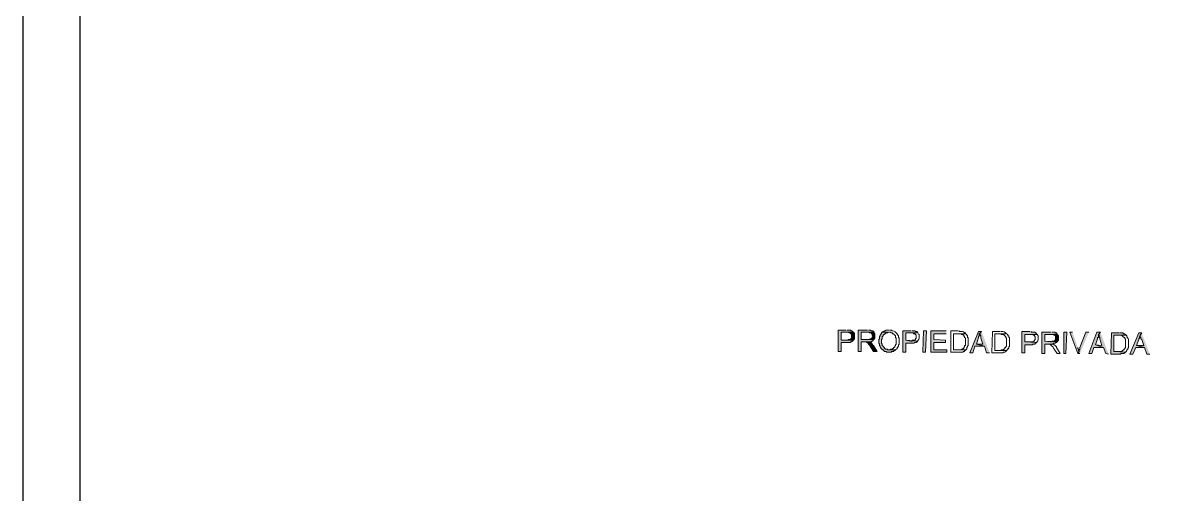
# Model space of a CAD drawing. Header units: millimetres. Extents: x -3 to 3438, y -2371 to 140.
# Drawn here: x 540.78 to 553.09, y 121.77 to 126.84 of the extents above; entities that cross this region are included whole.
import ezdxf

# ---------------------------------------------------------------- set-up
doc = ezdxf.new("R2010")
doc.units = ezdxf.units.MM
doc.layers.add('1- 1', color=1, linetype='Continuous')
doc.layers.add('1- 3', color=3, linetype='Continuous')

msp = doc.modelspace()

# ---------------------------------------------------------------- hatches: boundary and pattern name
at = {"layer": '1- 3'}
for points in [[(549.634, 123.531), (549.547, 123.531), (549.547, 123.302), (549.579, 123.302), (549.579, 123.397), (549.674, 123.397), (549.682, 123.405), (549.69, 123.405), (549.697, 123.413), (549.705, 123.413), (549.705, 123.421), (549.579, 123.421), (549.579, 123.508), (549.713, 123.508), (549.705, 123.508), (549.705, 123.515), (549.697, 123.515), (549.697, 123.523), (549.682, 123.523), (549.682, 123.531), (549.642, 123.531)], [(549.863, 123.531), (549.761, 123.531), (549.761, 123.302), (549.792, 123.302), (549.792, 123.405), (549.903, 123.405), (549.903, 123.413), (549.919, 123.413), (549.919, 123.421), (549.927, 123.421), (549.927, 123.429), (549.934, 123.429), (549.792, 123.429), (549.792, 123.508), (549.934, 123.508), (549.927, 123.515), (549.919, 123.523), (549.903, 123.523), (549.895, 123.531), (549.871, 123.531)], [(550.329, 123.523), (550.242, 123.523), (550.242, 123.294), (550.274, 123.294), (550.274, 123.389), (550.361, 123.389), (550.369, 123.397), (550.385, 123.397), (550.393, 123.405), (550.4, 123.405), (550.4, 123.413), (550.274, 123.421), (550.274, 123.5), (550.408, 123.5), (550.4, 123.5), (550.4, 123.508), (550.393, 123.515), (550.377, 123.515), (550.369, 123.523), (550.337, 123.523)], [(550.456, 123.294), (550.464, 123.523), (550.495, 123.523), (550.487, 123.294)], [(550.709, 123.523), (550.543, 123.523), (550.543, 123.294), (550.716, 123.294), (550.716, 123.318), (550.574, 123.318), (550.574, 123.397), (550.701, 123.397), (550.701, 123.421), (550.574, 123.429), (550.574, 123.492), (550.709, 123.492)], [(551.088, 123.515), (551.056, 123.515), (550.961, 123.286), (550.993, 123.286), (551.017, 123.357), (551.119, 123.357), (551.032, 123.381), (551.056, 123.452), (551.056, 123.46), (551.064, 123.468), (551.064, 123.492)], [(551.088, 123.515), (551.064, 123.492), (551.072, 123.492), (551.072, 123.476), (551.08, 123.468), (551.08, 123.444), (551.103, 123.381), (551.032, 123.381), (551.119, 123.357), (551.143, 123.286), (551.175, 123.286)], [(551.609, 123.515), (551.522, 123.515), (551.522, 123.286), (551.554, 123.286), (551.554, 123.373), (551.633, 123.373), (551.641, 123.381), (551.664, 123.381), (551.664, 123.389), (551.672, 123.389), (551.68, 123.397), (551.554, 123.405), (551.554, 123.484), (551.688, 123.484), (551.68, 123.492), (551.672, 123.5), (551.664, 123.5), (551.664, 123.508), (551.625, 123.508), (551.617, 123.515)], [(549.713, 123.508), (549.642, 123.508), (549.658, 123.508), (549.666, 123.5), (549.674, 123.5), (549.682, 123.492), (549.69, 123.492), (549.69, 123.444), (549.682, 123.436), (549.674, 123.429), (549.658, 123.429), (549.65, 123.421), (549.579, 123.421), (549.713, 123.421), (549.713, 123.429), (549.721, 123.436), (549.721, 123.5), (549.713, 123.5)], [(549.934, 123.508), (549.863, 123.508), (549.879, 123.508), (549.879, 123.5), (549.903, 123.5), (549.903, 123.492), (549.911, 123.492), (549.911, 123.476), (549.919, 123.468), (549.919, 123.46), (549.911, 123.46), (549.911, 123.444), (549.903, 123.444), (549.903, 123.436), (549.887, 123.436), (549.887, 123.429), (549.792, 123.429), (549.934, 123.429), (549.934, 123.436), (549.942, 123.444), (549.942, 123.492), (549.934, 123.5)], [(549.879, 123.405), (549.832, 123.405), (549.848, 123.405), (549.855, 123.397), (549.863, 123.397), (549.863, 123.389), (549.871, 123.389), (549.871, 123.381), (549.887, 123.365), (549.887, 123.357), (549.895, 123.357), (549.895, 123.35), (549.927, 123.302), (549.966, 123.302), (549.927, 123.365), (549.919, 123.365), (549.919, 123.373), (549.903, 123.389), (549.903, 123.397), (549.895, 123.397), (549.887, 123.405)], [(550.021, 123.508), (550.013, 123.5), (550.013, 123.492), (550.006, 123.492), (550.006, 123.484), (549.998, 123.476), (549.998, 123.468), (549.99, 123.46), (549.99, 123.436), (549.982, 123.429), (549.982, 123.389), (549.99, 123.381), (549.99, 123.365), (549.998, 123.357), (549.998, 123.35), (550.006, 123.342), (550.006, 123.334), (550.013, 123.334), (550.013, 123.326), (550.021, 123.326), (550.021, 123.318), (550.029, 123.318), (550.045, 123.302), (550.061, 123.302), (550.069, 123.294), (550.116, 123.294), (550.124, 123.302), (550.14, 123.302), (550.148, 123.31), (550.156, 123.31), (550.163, 123.318), (550.077, 123.318), (550.077, 123.326), (550.053, 123.326), (550.053, 123.334), (550.045, 123.334), (550.045, 123.342), (550.037, 123.342), (550.037, 123.35), (550.029, 123.35), (550.029, 123.357), (550.021, 123.365), (550.021, 123.381), (550.013, 123.389), (550.013, 123.429), (550.021, 123.436), (550.021, 123.46), (550.029, 123.468), (550.029, 123.476), (550.037, 123.484), (550.045, 123.484), (550.045, 123.492), (550.053, 123.492), (550.061, 123.5), (550.077, 123.5), (550.085, 123.508), (550.092, 123.508)], [(551.838, 123.508), (551.735, 123.508), (551.735, 123.278), (551.767, 123.278), (551.767, 123.381), (551.854, 123.381), (551.862, 123.389), (551.885, 123.389), (551.885, 123.397), (551.893, 123.397), (551.901, 123.405), (551.767, 123.413), (551.767, 123.484), (551.838, 123.484), (551.901, 123.492), (551.893, 123.5), (551.885, 123.5), (551.878, 123.508), (551.846, 123.508)], [(551.901, 123.492), (551.838, 123.484), (551.862, 123.484), (551.87, 123.476), (551.878, 123.476), (551.878, 123.468), (551.885, 123.468), (551.885, 123.429), (551.878, 123.429), (551.878, 123.421), (551.87, 123.413), (551.846, 123.413), (551.838, 123.405), (551.83, 123.405), (551.767, 123.413), (551.901, 123.405), (551.917, 123.421), (551.917, 123.468), (551.909, 123.476), (551.909, 123.484)], [(551.972, 123.278), (551.972, 123.508), (552.004, 123.508), (551.996, 123.278)], [(552.067, 123.508), (552.036, 123.508), (552.122, 123.278), (552.138, 123.302), (552.13, 123.31), (552.13, 123.326), (552.122, 123.334), (552.122, 123.342)], [(552.241, 123.508), (552.209, 123.508), (552.146, 123.342), (552.146, 123.326), (552.138, 123.318), (552.138, 123.302), (552.122, 123.278), (552.146, 123.278)], [(552.367, 123.508), (552.328, 123.508), (552.241, 123.278), (552.273, 123.278), (552.296, 123.342), (552.399, 123.342), (552.312, 123.373), (552.336, 123.436), (552.336, 123.452), (552.344, 123.452), (552.344, 123.484)], [(552.367, 123.508), (552.344, 123.484), (552.351, 123.476), (552.351, 123.46), (552.359, 123.452), (552.359, 123.436), (552.383, 123.365), (552.312, 123.373), (552.399, 123.342), (552.423, 123.278), (552.454, 123.271)], [(552.565, 123.5), (552.486, 123.5), (552.478, 123.271), (552.581, 123.271), (552.588, 123.278), (552.62, 123.278), (552.62, 123.286), (552.628, 123.286), (552.636, 123.294), (552.509, 123.302), (552.509, 123.476), (552.644, 123.476), (552.636, 123.484), (552.628, 123.484), (552.628, 123.492), (552.612, 123.492), (552.612, 123.5), (552.573, 123.5)], [(552.81, 123.5), (552.778, 123.5), (552.683, 123.271), (552.715, 123.271), (552.746, 123.342), (552.841, 123.342), (552.754, 123.365), (552.778, 123.429), (552.778, 123.436), (552.786, 123.444), (552.786, 123.46), (552.794, 123.468), (552.794, 123.476)], [(552.81, 123.5), (552.794, 123.476), (552.794, 123.452), (552.802, 123.452), (552.802, 123.436), (552.81, 123.429), (552.833, 123.365), (552.754, 123.365), (552.841, 123.342), (552.865, 123.271), (552.897, 123.271)]]:
    msp.add_hatch(color=256, dxfattribs=at).paths.add_polyline_path(points)

# ---------------------------------------------------------------- linework, layer by layer
at = {"layer": '1- 1', "lineweight": 25}
msp.add_lwpolyline([(540.78, 137.749), (540.78, -73.649)], dxfattribs=at)
at = {"layer": '1- 3', "lineweight": 25}
for points in [[(541.396, 38.902), (541.396, 137.749)], [(541.396, 99.06), (541.396, 134.858), (583.915, 134.858), (583.915, 99.06), (541.396, 99.06)]]:
    msp.add_lwpolyline(points, dxfattribs=at)
at = {"layer": '1- 3', "lineweight": 0}
for points in [[(549.634, 123.531), (549.547, 123.531), (549.547, 123.302), (549.579, 123.302), (549.579, 123.397), (549.674, 123.397), (549.682, 123.405), (549.69, 123.405), (549.697, 123.413), (549.705, 123.413), (549.705, 123.421), (549.579, 123.421), (549.579, 123.508), (549.713, 123.508), (549.705, 123.508), (549.705, 123.515), (549.697, 123.515), (549.697, 123.523), (549.682, 123.523), (549.682, 123.531), (549.642, 123.531)], [(549.863, 123.531), (549.761, 123.531), (549.761, 123.302), (549.792, 123.302), (549.792, 123.405), (549.903, 123.405), (549.903, 123.413), (549.919, 123.413), (549.919, 123.421), (549.927, 123.421), (549.927, 123.429), (549.934, 123.429), (549.792, 123.429), (549.792, 123.508), (549.934, 123.508), (549.927, 123.515), (549.919, 123.523), (549.903, 123.523), (549.895, 123.531), (549.871, 123.531)], [(550.329, 123.523), (550.242, 123.523), (550.242, 123.294), (550.274, 123.294), (550.274, 123.389), (550.361, 123.389), (550.369, 123.397), (550.385, 123.397), (550.393, 123.405), (550.4, 123.405), (550.4, 123.413), (550.274, 123.421), (550.274, 123.5), (550.408, 123.5), (550.4, 123.5), (550.4, 123.508), (550.393, 123.515), (550.377, 123.515), (550.369, 123.523), (550.337, 123.523)], [(550.456, 123.294), (550.464, 123.523), (550.495, 123.523), (550.487, 123.294), (550.456, 123.294)], [(550.709, 123.523), (550.543, 123.523), (550.543, 123.294), (550.716, 123.294), (550.716, 123.318), (550.574, 123.318), (550.574, 123.397), (550.701, 123.397), (550.701, 123.421), (550.574, 123.429), (550.574, 123.492), (550.709, 123.492)], [(551.088, 123.515), (551.056, 123.515), (550.961, 123.286), (550.993, 123.286), (551.017, 123.357), (551.119, 123.357), (551.032, 123.381), (551.056, 123.452), (551.056, 123.46), (551.064, 123.468), (551.064, 123.492)], [(551.088, 123.515), (551.064, 123.492), (551.072, 123.492), (551.072, 123.476), (551.08, 123.468), (551.08, 123.444), (551.103, 123.381), (551.032, 123.381), (551.119, 123.357), (551.143, 123.286), (551.175, 123.286)], [(551.609, 123.515), (551.522, 123.515), (551.522, 123.286), (551.554, 123.286), (551.554, 123.373), (551.633, 123.373), (551.641, 123.381), (551.664, 123.381), (551.664, 123.389), (551.672, 123.389), (551.68, 123.397), (551.554, 123.405), (551.554, 123.484), (551.688, 123.484), (551.68, 123.492), (551.672, 123.5), (551.664, 123.5), (551.664, 123.508), (551.625, 123.508), (551.617, 123.515)], [(549.713, 123.508), (549.642, 123.508), (549.658, 123.508), (549.666, 123.5), (549.674, 123.5), (549.682, 123.492), (549.69, 123.492), (549.69, 123.444), (549.682, 123.436), (549.674, 123.429), (549.658, 123.429), (549.65, 123.421), (549.579, 123.421), (549.713, 123.421), (549.713, 123.429), (549.721, 123.436), (549.721, 123.5), (549.713, 123.5)], [(549.934, 123.508), (549.863, 123.508), (549.879, 123.508), (549.879, 123.5), (549.903, 123.5), (549.903, 123.492), (549.911, 123.492), (549.911, 123.476), (549.919, 123.468), (549.919, 123.46), (549.911, 123.46), (549.911, 123.444), (549.903, 123.444), (549.903, 123.436), (549.887, 123.436), (549.887, 123.429), (549.792, 123.429), (549.934, 123.429), (549.934, 123.436), (549.942, 123.444), (549.942, 123.492), (549.934, 123.5)], [(549.879, 123.405), (549.832, 123.405), (549.848, 123.405), (549.855, 123.397), (549.863, 123.397), (549.863, 123.389), (549.871, 123.389), (549.871, 123.381), (549.887, 123.365), (549.887, 123.357), (549.895, 123.357), (549.895, 123.35), (549.927, 123.302), (549.966, 123.302), (549.927, 123.365), (549.919, 123.365), (549.919, 123.373), (549.903, 123.389), (549.903, 123.397), (549.895, 123.397), (549.887, 123.405)], [(550.021, 123.508), (550.013, 123.5), (550.013, 123.492), (550.006, 123.492), (550.006, 123.484), (549.998, 123.476), (549.998, 123.468), (549.99, 123.46), (549.99, 123.436), (549.982, 123.429), (549.982, 123.389), (549.99, 123.381), (549.99, 123.365), (549.998, 123.357), (549.998, 123.35), (550.006, 123.342), (550.006, 123.334), (550.013, 123.334), (550.013, 123.326), (550.021, 123.326), (550.021, 123.318), (550.029, 123.318), (550.045, 123.302), (550.061, 123.302), (550.069, 123.294), (550.116, 123.294), (550.124, 123.302), (550.14, 123.302), (550.148, 123.31), (550.156, 123.31), (550.163, 123.318), (550.077, 123.318), (550.077, 123.326), (550.053, 123.326), (550.053, 123.334), (550.045, 123.334), (550.045, 123.342), (550.037, 123.342), (550.037, 123.35), (550.029, 123.35), (550.029, 123.357), (550.021, 123.365), (550.021, 123.381), (550.013, 123.389), (550.013, 123.429), (550.021, 123.436), (550.021, 123.46), (550.029, 123.468), (550.029, 123.476), (550.037, 123.484), (550.045, 123.484), (550.045, 123.492), (550.053, 123.492), (550.061, 123.5), (550.077, 123.5), (550.085, 123.508), (550.092, 123.508)], [(551.838, 123.508), (551.735, 123.508), (551.735, 123.278), (551.767, 123.278), (551.767, 123.381), (551.854, 123.381), (551.862, 123.389), (551.885, 123.389), (551.885, 123.397), (551.893, 123.397), (551.901, 123.405), (551.767, 123.413), (551.767, 123.484), (551.838, 123.484), (551.901, 123.492), (551.893, 123.5), (551.885, 123.5), (551.878, 123.508), (551.846, 123.508)], [(551.901, 123.492), (551.838, 123.484), (551.862, 123.484), (551.87, 123.476), (551.878, 123.476), (551.878, 123.468), (551.885, 123.468), (551.885, 123.429), (551.878, 123.429), (551.878, 123.421), (551.87, 123.413), (551.846, 123.413), (551.838, 123.405), (551.83, 123.405), (551.767, 123.413), (551.901, 123.405), (551.917, 123.421), (551.917, 123.468), (551.909, 123.476), (551.909, 123.484)], [(551.972, 123.278), (551.972, 123.508), (552.004, 123.508), (551.996, 123.278), (551.972, 123.278)], [(552.067, 123.508), (552.036, 123.508), (552.122, 123.278), (552.138, 123.302), (552.13, 123.31), (552.13, 123.326), (552.122, 123.334), (552.122, 123.342)], [(552.241, 123.508), (552.209, 123.508), (552.146, 123.342), (552.146, 123.326), (552.138, 123.318), (552.138, 123.302), (552.122, 123.278), (552.146, 123.278)], [(552.367, 123.508), (552.328, 123.508), (552.241, 123.278), (552.273, 123.278), (552.296, 123.342), (552.399, 123.342), (552.312, 123.373), (552.336, 123.436), (552.336, 123.452), (552.344, 123.452), (552.344, 123.484)], [(552.367, 123.508), (552.344, 123.484), (552.351, 123.476), (552.351, 123.46), (552.359, 123.452), (552.359, 123.436), (552.383, 123.365), (552.312, 123.373), (552.399, 123.342), (552.423, 123.278), (552.454, 123.271)], [(552.565, 123.5), (552.486, 123.5), (552.478, 123.271), (552.581, 123.271), (552.588, 123.278), (552.62, 123.278), (552.62, 123.286), (552.628, 123.286), (552.636, 123.294), (552.509, 123.302), (552.509, 123.476), (552.644, 123.476), (552.636, 123.484), (552.628, 123.484), (552.628, 123.492), (552.612, 123.492), (552.612, 123.5), (552.573, 123.5)], [(552.81, 123.5), (552.778, 123.5), (552.683, 123.271), (552.715, 123.271), (552.746, 123.342), (552.841, 123.342), (552.754, 123.365), (552.778, 123.429), (552.778, 123.436), (552.786, 123.444), (552.786, 123.46), (552.794, 123.468), (552.794, 123.476)], [(552.81, 123.5), (552.794, 123.476), (552.794, 123.452), (552.802, 123.452), (552.802, 123.436), (552.81, 123.429), (552.833, 123.365), (552.754, 123.365), (552.841, 123.342), (552.865, 123.271), (552.897, 123.271)]]:
    msp.add_lwpolyline(points, dxfattribs=at)
at = {"layer": '1- 3', "lineweight": 25}
for points, knots in [([(583.923, 38.902), (583.923, 38.902), (583.923, 137.749), (583.923, 137.749), (583.919, 138.052), (583.678, 138.282), (583.378, 138.286), (583.378, 138.286), (541.933, 138.286), (541.933, 138.286)], [0, 0, 0, 0, 1, 1, 1, 2, 2, 2, 3, 3, 3, 3]), ([(563.915, 131.114), (563.915, 131.114), (566.38, 127.007), (566.38, 127.007), (566.38, 127.007), (568.781, 123.01), (568.781, 123.01), (568.781, 123.01), (570.408, 120.459), (570.408, 120.459), (570.408, 120.459), (572.225, 117.433), (572.225, 117.433), (572.225, 117.433), (572.407, 117.102), (572.407, 117.102), (572.407, 117.102), (572.889, 116.651), (572.889, 116.651), (572.889, 116.651), (574.69, 111.478), (574.69, 111.478), (574.69, 111.478), (564.618, 112.449), (564.618, 112.449), (564.618, 112.449), (558.402, 110.071), (558.402, 110.071), (558.402, 110.071), (557.818, 109.653), (557.818, 109.653), (557.818, 109.653), (556.569, 109.124), (556.569, 109.124), (556.569, 109.124), (554.366, 108.026), (554.366, 108.026), (554.366, 108.026), (554.855, 107.812), (554.855, 107.812), (554.855, 107.812), (554.879, 107.797), (554.879, 107.797), (554.879, 107.797), (555.163, 107.489), (555.163, 107.489), (555.163, 107.489), (555.314, 107.267), (555.314, 107.267), (555.314, 107.267), (555.377, 107.149), (555.377, 107.149), (555.377, 107.149), (557.241, 102.757), (557.241, 102.757), (557.241, 102.757), (556.901, 102.71), (556.901, 102.71), (556.901, 102.71), (556.799, 102.639), (556.799, 102.639), (556.799, 102.639), (556.569, 102.575), (556.569, 102.575), (556.569, 102.575), (556.372, 102.797), (556.372, 102.797), (556.372, 102.797), (555.874, 103.436), (555.874, 103.436), (555.874, 103.436), (553.457, 106.525), (553.457, 106.525), (553.457, 106.525), (552.636, 107.449), (552.636, 107.449), (551.666, 108.617), (550.589, 109.697), (549.65, 110.893), (549.65, 110.893), (548.884, 111.944), (548.884, 111.944), (548.884, 111.944), (548.457, 112.702), (548.457, 112.702), (548.457, 112.702), (548.299, 112.978), (548.299, 112.978), (548.299, 112.978), (547.707, 114.147), (547.707, 114.147), (547.707, 114.147), (547.699, 114.155), (547.699, 114.155), (547.699, 114.155), (549.421, 114.748), (549.421, 114.748), (549.421, 114.748), (549.2, 115.427), (549.2, 115.427), (549.2, 115.427), (549.026, 115.948), (549.026, 115.948), (549.026, 115.948), (553.299, 117.41), (553.299, 117.41), (553.299, 117.41), (551.941, 121.438), (551.941, 121.438), (551.941, 121.438), (554.761, 121.478), (554.761, 121.478), (554.761, 121.478), (554.066, 125.048), (554.066, 125.048), (554.066, 125.048), (553.56, 132.481), (553.56, 132.481), (553.56, 132.481), (559.255, 131.73), (559.255, 131.73), (559.255, 131.73), (563.915, 131.114), (563.915, 131.114)], [0, 0, 0, 0, 1, 1, 1, 2, 2, 2, 3, 3, 3, 4, 4, 4, 5, 5, 5, 6, 6, 6, 7, 7, 7, 8, 8, 8, 9, 9, 9, 10, 10, 10, 11, 11, 11, 12, 12, 12, 13, 13, 13, 14, 14, 14, 15, 15, 15, 16, 16, 16, 17, 17, 17, 18, 18, 18, 19, 19, 19, 20, 20, 20, 21, 21, 21, 22, 22, 22, 23, 23, 23, 24, 24, 24, 25, 25, 25, 26, 26, 26, 27, 27, 27, 28, 28, 28, 29, 29, 29, 30, 30, 30, 31, 31, 31, 32, 32, 32, 33, 33, 33, 34, 34, 34, 35, 35, 35, 36, 36, 36, 37, 37, 37, 38, 38, 38, 39, 39, 39, 40, 40, 40, 41, 41, 41, 41])]:
    msp.add_open_spline(points, degree=3, knots=knots, dxfattribs=at)
at = {"layer": '1- 3', "lineweight": 0}
for points, knots in [([(550.092, 123.531), (550.092, 123.531), (550.061, 123.531), (550.061, 123.531), (550.061, 123.531), (550.053, 123.523), (550.053, 123.523), (550.053, 123.523), (550.045, 123.523), (550.045, 123.523), (550.045, 123.523), (550.037, 123.515), (550.037, 123.515), (550.037, 123.515), (550.029, 123.515), (550.029, 123.515), (550.029, 123.515), (550.021, 123.508), (550.021, 123.508), (550.021, 123.508), (550.108, 123.508), (550.108, 123.508), (550.108, 123.508), (550.116, 123.5), (550.116, 123.5), (550.116, 123.5), (550.132, 123.5), (550.132, 123.5), (550.132, 123.5), (550.132, 123.492), (550.132, 123.492), (550.132, 123.492), (550.14, 123.492), (550.14, 123.492), (550.14, 123.492), (550.148, 123.484), (550.148, 123.484), (550.148, 123.484), (550.163, 123.468), (550.163, 123.468), (550.163, 123.468), (550.163, 123.452), (550.163, 123.452), (550.163, 123.452), (550.171, 123.444), (550.171, 123.444), (550.171, 123.444), (550.171, 123.381), (550.171, 123.381), (550.171, 123.381), (550.163, 123.373), (550.163, 123.373), (550.163, 123.373), (550.163, 123.365), (550.163, 123.365), (550.163, 123.365), (550.156, 123.357), (550.156, 123.357), (550.156, 123.357), (550.156, 123.35), (550.156, 123.35), (550.156, 123.35), (550.148, 123.342), (550.148, 123.342), (550.148, 123.342), (550.14, 123.342), (550.14, 123.342), (550.14, 123.342), (550.14, 123.334), (550.14, 123.334), (550.14, 123.334), (550.132, 123.334), (550.132, 123.334), (550.132, 123.334), (550.132, 123.326), (550.132, 123.326), (550.132, 123.326), (550.108, 123.326), (550.108, 123.326), (550.108, 123.326), (550.108, 123.318), (550.108, 123.318), (550.108, 123.318), (550.092, 123.318), (550.092, 123.318), (550.092, 123.318), (550.163, 123.318), (550.163, 123.318), (550.163, 123.318), (550.179, 123.334), (550.179, 123.334), (550.179, 123.334), (550.179, 123.342), (550.179, 123.342), (550.179, 123.342), (550.187, 123.342), (550.187, 123.342), (550.187, 123.342), (550.187, 123.35), (550.187, 123.35), (550.187, 123.35), (550.195, 123.357), (550.195, 123.357), (550.195, 123.357), (550.195, 123.373), (550.195, 123.373), (550.195, 123.373), (550.203, 123.381), (550.203, 123.381), (550.203, 123.381), (550.203, 123.444), (550.203, 123.444), (550.203, 123.444), (550.195, 123.452), (550.195, 123.452), (550.195, 123.452), (550.195, 123.468), (550.195, 123.468), (550.195, 123.468), (550.187, 123.476), (550.187, 123.476), (550.187, 123.476), (550.187, 123.484), (550.187, 123.484), (550.187, 123.484), (550.179, 123.484), (550.179, 123.484), (550.179, 123.484), (550.179, 123.492), (550.179, 123.492), (550.166, 123.506), (550.151, 123.521), (550.132, 123.523), (550.132, 123.523), (550.124, 123.523), (550.124, 123.523), (550.124, 123.523), (550.124, 123.531), (550.124, 123.531), (550.124, 123.531), (550.1, 123.531), (550.1, 123.531)], [0, 0, 0, 0, 1, 1, 1, 2, 2, 2, 3, 3, 3, 4, 4, 4, 5, 5, 5, 6, 6, 6, 7, 7, 7, 8, 8, 8, 9, 9, 9, 10, 10, 10, 11, 11, 11, 12, 12, 12, 13, 13, 13, 14, 14, 14, 15, 15, 15, 16, 16, 16, 17, 17, 17, 18, 18, 18, 19, 19, 19, 20, 20, 20, 21, 21, 21, 22, 22, 22, 23, 23, 23, 24, 24, 24, 25, 25, 25, 26, 26, 26, 27, 27, 27, 28, 28, 28, 29, 29, 29, 30, 30, 30, 31, 31, 31, 32, 32, 32, 33, 33, 33, 34, 34, 34, 35, 35, 35, 36, 36, 36, 37, 37, 37, 38, 38, 38, 39, 39, 39, 40, 40, 40, 41, 41, 41, 42, 42, 42, 43, 43, 43, 44, 44, 44, 45, 45, 45, 46, 46, 46, 47, 47, 47, 47]), ([(550.835, 123.523), (550.835, 123.523), (550.756, 123.523), (550.756, 123.523), (550.756, 123.523), (550.756, 123.294), (550.756, 123.294), (550.756, 123.294), (550.835, 123.294), (550.835, 123.294), (550.851, 123.294), (550.867, 123.294), (550.882, 123.294), (550.882, 123.294), (550.89, 123.294), (550.89, 123.294), (550.89, 123.294), (550.89, 123.302), (550.89, 123.302), (550.89, 123.302), (550.906, 123.302), (550.906, 123.302), (550.906, 123.302), (550.906, 123.31), (550.906, 123.31), (550.906, 123.31), (550.914, 123.31), (550.914, 123.31), (550.914, 123.31), (550.914, 123.318), (550.914, 123.318), (550.914, 123.318), (550.788, 123.318), (550.788, 123.318), (550.788, 123.318), (550.788, 123.492), (550.788, 123.492), (550.788, 123.492), (550.914, 123.492), (550.914, 123.492), (550.914, 123.492), (550.914, 123.5), (550.914, 123.5), (550.914, 123.5), (550.906, 123.5), (550.906, 123.5), (550.884, 123.525), (550.889, 123.513), (550.851, 123.515), (550.851, 123.515), (550.843, 123.523), (550.843, 123.523)], [0, 0, 0, 0, 1, 1, 1, 2, 2, 2, 3, 3, 3, 4, 4, 4, 5, 5, 5, 6, 6, 6, 7, 7, 7, 8, 8, 8, 9, 9, 9, 10, 10, 10, 11, 11, 11, 12, 12, 12, 13, 13, 13, 14, 14, 14, 15, 15, 15, 16, 16, 16, 17, 17, 17, 17]), ([(551.285, 123.515), (551.285, 123.515), (551.206, 123.515), (551.206, 123.515), (551.206, 123.515), (551.198, 123.286), (551.198, 123.286), (551.198, 123.286), (551.317, 123.286), (551.317, 123.286), (551.317, 123.286), (551.325, 123.294), (551.325, 123.294), (551.325, 123.294), (551.34, 123.294), (551.34, 123.294), (551.34, 123.294), (551.348, 123.302), (551.348, 123.302), (551.348, 123.302), (551.356, 123.31), (551.356, 123.31), (551.356, 123.31), (551.23, 123.31), (551.23, 123.31), (551.23, 123.31), (551.23, 123.492), (551.23, 123.492), (551.23, 123.492), (551.364, 123.492), (551.364, 123.492), (551.364, 123.492), (551.356, 123.492), (551.356, 123.492), (551.342, 123.507), (551.323, 123.519), (551.301, 123.515), (551.301, 123.515), (551.293, 123.515), (551.293, 123.515)], [0, 0, 0, 0, 1, 1, 1, 2, 2, 2, 3, 3, 3, 4, 4, 4, 5, 5, 5, 6, 6, 6, 7, 7, 7, 8, 8, 8, 9, 9, 9, 10, 10, 10, 11, 11, 11, 12, 12, 12, 13, 13, 13, 13]), ([(550.408, 123.5), (550.408, 123.5), (550.329, 123.5), (550.329, 123.5), (550.329, 123.5), (550.353, 123.5), (550.353, 123.5), (550.353, 123.5), (550.361, 123.492), (550.361, 123.492), (550.361, 123.492), (550.369, 123.492), (550.369, 123.492), (550.369, 123.492), (550.377, 123.484), (550.377, 123.484), (550.377, 123.484), (550.385, 123.476), (550.385, 123.476), (550.385, 123.476), (550.385, 123.444), (550.385, 123.444), (550.385, 123.444), (550.377, 123.436), (550.377, 123.436), (550.377, 123.436), (550.377, 123.429), (550.377, 123.429), (550.377, 123.429), (550.369, 123.421), (550.369, 123.421), (550.369, 123.421), (550.345, 123.421), (550.345, 123.421), (550.345, 123.421), (550.337, 123.413), (550.337, 123.413), (550.337, 123.413), (550.329, 123.413), (550.329, 123.413), (550.329, 123.413), (550.274, 123.421), (550.274, 123.421), (550.274, 123.421), (550.4, 123.413), (550.4, 123.413), (550.425, 123.446), (550.414, 123.444), (550.416, 123.484), (550.416, 123.484), (550.408, 123.492), (550.408, 123.492)], [0, 0, 0, 0, 1, 1, 1, 2, 2, 2, 3, 3, 3, 4, 4, 4, 5, 5, 5, 6, 6, 6, 7, 7, 7, 8, 8, 8, 9, 9, 9, 10, 10, 10, 11, 11, 11, 12, 12, 12, 13, 13, 13, 14, 14, 14, 15, 15, 15, 16, 16, 16, 17, 17, 17, 17]), ([(550.914, 123.492), (550.914, 123.492), (550.835, 123.492), (550.835, 123.492), (550.835, 123.492), (550.874, 123.492), (550.874, 123.492), (550.874, 123.492), (550.874, 123.484), (550.874, 123.484), (550.874, 123.484), (550.89, 123.484), (550.89, 123.484), (550.89, 123.484), (550.89, 123.476), (550.89, 123.476), (550.89, 123.476), (550.898, 123.476), (550.898, 123.476), (550.898, 123.476), (550.898, 123.468), (550.898, 123.468), (550.898, 123.468), (550.906, 123.46), (550.906, 123.46), (550.906, 123.46), (550.906, 123.452), (550.906, 123.452), (550.906, 123.452), (550.914, 123.444), (550.914, 123.444), (550.914, 123.444), (550.914, 123.365), (550.914, 123.365), (550.914, 123.365), (550.906, 123.365), (550.906, 123.365), (550.906, 123.365), (550.906, 123.35), (550.906, 123.35), (550.906, 123.35), (550.898, 123.342), (550.898, 123.342), (550.898, 123.342), (550.898, 123.334), (550.898, 123.334), (550.898, 123.334), (550.89, 123.334), (550.89, 123.334), (550.89, 123.334), (550.882, 123.326), (550.882, 123.326), (550.882, 123.326), (550.874, 123.326), (550.874, 123.326), (550.874, 123.326), (550.874, 123.318), (550.874, 123.318), (550.874, 123.318), (550.788, 123.318), (550.788, 123.318), (550.788, 123.318), (550.922, 123.318), (550.922, 123.318), (550.922, 123.318), (550.922, 123.326), (550.922, 123.326), (550.922, 123.326), (550.93, 123.326), (550.93, 123.326), (550.93, 123.326), (550.93, 123.342), (550.93, 123.342), (550.93, 123.342), (550.938, 123.35), (550.938, 123.35), (550.938, 123.35), (550.938, 123.357), (550.938, 123.357), (550.938, 123.357), (550.945, 123.365), (550.945, 123.365), (550.945, 123.365), (550.945, 123.397), (550.945, 123.397), (550.945, 123.41), (550.945, 123.423), (550.945, 123.436), (550.945, 123.436), (550.945, 123.452), (550.945, 123.452), (550.945, 123.452), (550.938, 123.452), (550.938, 123.452), (550.938, 123.452), (550.938, 123.468), (550.938, 123.468), (550.938, 123.468), (550.93, 123.476), (550.93, 123.476), (550.93, 123.476), (550.93, 123.484), (550.93, 123.484), (550.93, 123.484), (550.922, 123.484), (550.922, 123.484), (550.922, 123.484), (550.922, 123.492), (550.922, 123.492)], [0, 0, 0, 0, 1, 1, 1, 2, 2, 2, 3, 3, 3, 4, 4, 4, 5, 5, 5, 6, 6, 6, 7, 7, 7, 8, 8, 8, 9, 9, 9, 10, 10, 10, 11, 11, 11, 12, 12, 12, 13, 13, 13, 14, 14, 14, 15, 15, 15, 16, 16, 16, 17, 17, 17, 18, 18, 18, 19, 19, 19, 20, 20, 20, 21, 21, 21, 22, 22, 22, 23, 23, 23, 24, 24, 24, 25, 25, 25, 26, 26, 26, 27, 27, 27, 28, 28, 28, 29, 29, 29, 30, 30, 30, 31, 31, 31, 32, 32, 32, 33, 33, 33, 34, 34, 34, 35, 35, 35, 36, 36, 36, 36]), ([(551.364, 123.492), (551.364, 123.492), (551.277, 123.492), (551.277, 123.492), (551.277, 123.492), (551.293, 123.492), (551.293, 123.492), (551.293, 123.492), (551.301, 123.484), (551.301, 123.484), (551.301, 123.484), (551.325, 123.484), (551.325, 123.484), (551.325, 123.484), (551.34, 123.468), (551.34, 123.468), (551.34, 123.468), (551.348, 123.46), (551.348, 123.46), (551.348, 123.46), (551.348, 123.452), (551.348, 123.452), (551.348, 123.452), (551.356, 123.444), (551.356, 123.444), (551.356, 123.444), (551.356, 123.429), (551.356, 123.429), (551.356, 123.405), (551.356, 123.381), (551.356, 123.357), (551.356, 123.357), (551.348, 123.35), (551.348, 123.35), (551.348, 123.35), (551.348, 123.342), (551.348, 123.342), (551.348, 123.342), (551.34, 123.342), (551.34, 123.342), (551.34, 123.342), (551.34, 123.334), (551.34, 123.334), (551.34, 123.334), (551.333, 123.326), (551.333, 123.326), (551.333, 123.326), (551.325, 123.326), (551.325, 123.326), (551.325, 123.326), (551.325, 123.318), (551.325, 123.318), (551.325, 123.318), (551.301, 123.318), (551.301, 123.318), (551.301, 123.318), (551.293, 123.31), (551.293, 123.31), (551.293, 123.31), (551.23, 123.31), (551.23, 123.31), (551.23, 123.31), (551.356, 123.31), (551.356, 123.31), (551.356, 123.31), (551.364, 123.318), (551.364, 123.318), (551.364, 123.318), (551.372, 123.318), (551.372, 123.318), (551.372, 123.318), (551.372, 123.334), (551.372, 123.334), (551.372, 123.334), (551.38, 123.334), (551.38, 123.334), (551.38, 123.334), (551.38, 123.35), (551.38, 123.35), (551.38, 123.35), (551.388, 123.357), (551.388, 123.357), (551.388, 123.357), (551.388, 123.397), (551.388, 123.397), (551.388, 123.41), (551.388, 123.423), (551.388, 123.436), (551.388, 123.436), (551.388, 123.452), (551.388, 123.452), (551.388, 123.452), (551.38, 123.452), (551.38, 123.452), (551.38, 123.452), (551.38, 123.468), (551.38, 123.468), (551.38, 123.468), (551.372, 123.468), (551.372, 123.468), (551.372, 123.468), (551.372, 123.484), (551.372, 123.484), (551.372, 123.484), (551.364, 123.484), (551.364, 123.484)], [0, 0, 0, 0, 1, 1, 1, 2, 2, 2, 3, 3, 3, 4, 4, 4, 5, 5, 5, 6, 6, 6, 7, 7, 7, 8, 8, 8, 9, 9, 9, 10, 10, 10, 11, 11, 11, 12, 12, 12, 13, 13, 13, 14, 14, 14, 15, 15, 15, 16, 16, 16, 17, 17, 17, 18, 18, 18, 19, 19, 19, 20, 20, 20, 21, 21, 21, 22, 22, 22, 23, 23, 23, 24, 24, 24, 25, 25, 25, 26, 26, 26, 27, 27, 27, 28, 28, 28, 29, 29, 29, 30, 30, 30, 31, 31, 31, 32, 32, 32, 33, 33, 33, 34, 34, 34, 35, 35, 35, 35]), ([(551.688, 123.484), (551.688, 123.484), (551.609, 123.484), (551.609, 123.484), (551.609, 123.484), (551.641, 123.484), (551.641, 123.484), (551.641, 123.484), (551.648, 123.476), (551.648, 123.476), (551.648, 123.476), (551.656, 123.476), (551.656, 123.476), (551.656, 123.476), (551.656, 123.468), (551.656, 123.468), (551.656, 123.468), (551.664, 123.46), (551.664, 123.46), (551.664, 123.46), (551.664, 123.429), (551.664, 123.429), (551.664, 123.429), (551.656, 123.421), (551.656, 123.421), (551.656, 123.421), (551.656, 123.413), (551.656, 123.413), (551.656, 123.413), (551.648, 123.413), (551.648, 123.413), (551.648, 123.413), (551.641, 123.405), (551.641, 123.405), (551.641, 123.405), (551.554, 123.405), (551.554, 123.405), (551.554, 123.405), (551.68, 123.397), (551.68, 123.397), (551.704, 123.43), (551.694, 123.428), (551.696, 123.468), (551.696, 123.468), (551.688, 123.476), (551.688, 123.476)], [0, 0, 0, 0, 1, 1, 1, 2, 2, 2, 3, 3, 3, 4, 4, 4, 5, 5, 5, 6, 6, 6, 7, 7, 7, 8, 8, 8, 9, 9, 9, 10, 10, 10, 11, 11, 11, 12, 12, 12, 13, 13, 13, 14, 14, 14, 15, 15, 15, 15]), ([(552.644, 123.476), (552.644, 123.476), (552.557, 123.476), (552.557, 123.476), (552.557, 123.476), (552.565, 123.476), (552.565, 123.476), (552.587, 123.48), (552.606, 123.468), (552.62, 123.452), (552.62, 123.452), (552.628, 123.452), (552.628, 123.452), (552.628, 123.452), (552.628, 123.436), (552.628, 123.436), (552.628, 123.436), (552.636, 123.436), (552.636, 123.436), (552.636, 123.436), (552.636, 123.342), (552.636, 123.342), (552.636, 123.342), (552.628, 123.334), (552.628, 123.334), (552.628, 123.334), (552.62, 123.326), (552.62, 123.326), (552.62, 123.326), (552.62, 123.318), (552.62, 123.318), (552.62, 123.318), (552.612, 123.318), (552.612, 123.318), (552.612, 123.318), (552.612, 123.31), (552.612, 123.31), (552.612, 123.31), (552.604, 123.31), (552.604, 123.31), (552.604, 123.31), (552.596, 123.302), (552.596, 123.302), (552.596, 123.302), (552.509, 123.302), (552.509, 123.302), (552.509, 123.302), (552.636, 123.294), (552.636, 123.294), (552.636, 123.294), (552.644, 123.302), (552.644, 123.302), (552.644, 123.302), (552.652, 123.31), (552.652, 123.31), (552.652, 123.31), (552.652, 123.318), (552.652, 123.318), (552.652, 123.318), (552.66, 123.326), (552.66, 123.326), (552.66, 123.326), (552.66, 123.334), (552.66, 123.334), (552.66, 123.334), (552.667, 123.342), (552.667, 123.342), (552.667, 123.342), (552.667, 123.389), (552.667, 123.389), (552.665, 123.429), (552.676, 123.427), (552.652, 123.46), (552.652, 123.46), (552.652, 123.468), (552.652, 123.468), (552.652, 123.468), (552.644, 123.476), (552.644, 123.476)], [0, 0, 0, 0, 1, 1, 1, 2, 2, 2, 3, 3, 3, 4, 4, 4, 5, 5, 5, 6, 6, 6, 7, 7, 7, 8, 8, 8, 9, 9, 9, 10, 10, 10, 11, 11, 11, 12, 12, 12, 13, 13, 13, 14, 14, 14, 15, 15, 15, 16, 16, 16, 17, 17, 17, 18, 18, 18, 19, 19, 19, 20, 20, 20, 21, 21, 21, 22, 22, 22, 23, 23, 23, 24, 24, 24, 25, 25, 25, 26, 26, 26, 26]), ([(551.854, 123.381), (551.854, 123.381), (551.799, 123.381), (551.799, 123.381), (551.799, 123.381), (551.822, 123.381), (551.822, 123.381), (551.822, 123.381), (551.83, 123.373), (551.83, 123.373), (551.83, 123.373), (551.838, 123.373), (551.838, 123.373), (551.838, 123.373), (551.838, 123.365), (551.838, 123.365), (551.88, 123.329), (551.849, 123.345), (551.87, 123.326), (551.87, 123.326), (551.901, 123.278), (551.901, 123.278), (551.901, 123.278), (551.933, 123.278), (551.933, 123.278), (551.933, 123.278), (551.893, 123.342), (551.893, 123.342), (551.893, 123.342), (551.893, 123.35), (551.893, 123.35), (551.893, 123.35), (551.878, 123.365), (551.878, 123.365), (551.878, 123.365), (551.87, 123.373), (551.87, 123.373), (551.87, 123.373), (551.862, 123.381), (551.862, 123.381)], [0, 0, 0, 0, 1, 1, 1, 2, 2, 2, 3, 3, 3, 4, 4, 4, 5, 5, 5, 6, 6, 6, 7, 7, 7, 8, 8, 8, 9, 9, 9, 10, 10, 10, 11, 11, 11, 12, 12, 12, 13, 13, 13, 13])]:
    msp.add_open_spline(points, degree=3, knots=knots, dxfattribs=at)

doc.saveas('drawing.dxf')
